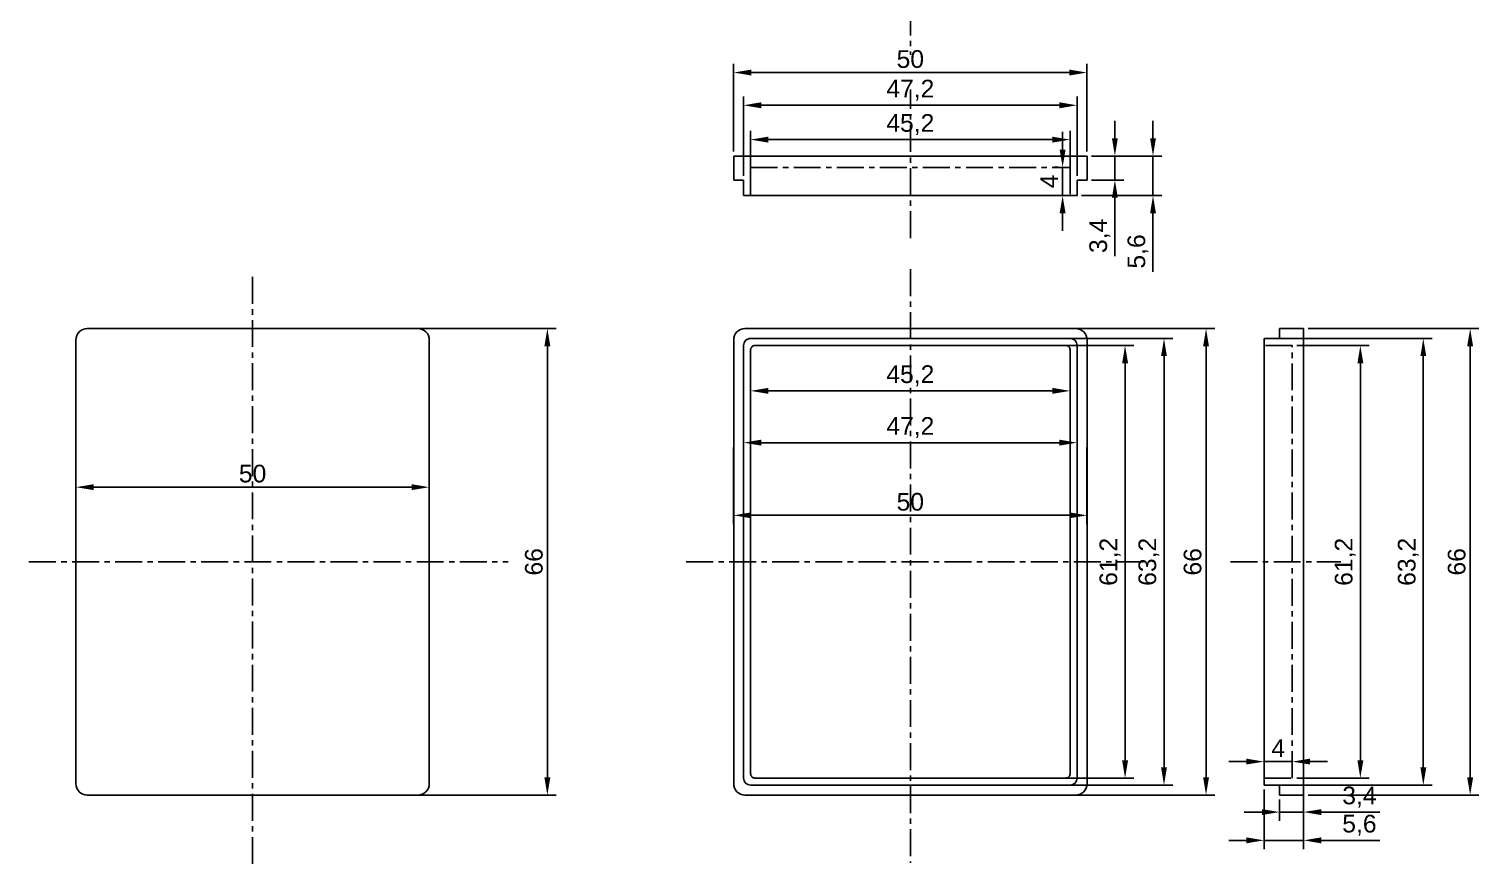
# Model space of a CAD drawing. Header units: millimetres. Extents: x 2312 to 2556, y 1575 to 1827.
# Drawn here: x 2312.1 to 2517.3, y 1574.5 to 1692.7 of the extents above; entities that cross this region are included whole.
import ezdxf

# ---------------------------------------------------------------- set-up
doc = ezdxf.new("R2010")
doc.units = ezdxf.units.MM
doc.linetypes.add('CENTER', pattern=[50.8, 31.75, -6.35, 6.35, -6.35])
doc.styles.get("Standard").update_dxf_attribs({"font": 'ARIAL.TTF'})
doc.dimstyles.new('ISO-25', dxfattribs={"dimtxt": 2.5, "dimasz": 2.5, "dimexe": 1.25, "dimexo": 0.625, "dimtad": 1, "dimtxsty": 'Standard', "dimcen": 2.5, "dimadec": 0, "dimazin": 0, "dimtfac": 1, "dimtmove": 0, "dimatfit": 3, "dimfxl": 1, "dimarcsym": 0})

# ---------------------------------------------------------------- blocks, each defined once
blk = doc.blocks.new('*D34')
at = {"color": 0, "lineweight": -2, "ltscale": 0.12, "transparency": 16777216}
for p, q in [((2414.24, 1669.72), (2414.24, 1678.27)), ((2416.74, 1677.02), (2456.94, 1677.02)), ((2459.44, 1669.72), (2459.44, 1678.27))]:
    blk.add_line(p, q, dxfattribs=at)
at = {"color": 0, "ltscale": 0.12, "transparency": 16777216}
for points in [[(2416.74, 1677.44), (2416.74, 1676.6), (2414.24, 1677.02)], [(2456.94, 1677.44), (2456.94, 1676.6), (2459.44, 1677.02)]]:
    blk.add_solid(points, dxfattribs=at)
at = {"layer": 'Defpoints', "color": 0, "ltscale": 0.12, "transparency": 16777216}
for p in [(2459.44, 1677.02), (2414.24, 1669.1), (2459.44, 1669.1)]:
    blk.add_point(p, dxfattribs=at)
at = {"color": 0, "ltscale": 0.12, "transparency": 16777216, "insert": (2436.84, 1679.15), "char_height": 2.5, "attachment_point": 5}
blk.add_mtext('45,2', dxfattribs=at)
blk = doc.blocks.new('*D35')
at = {"color": 0, "lineweight": -2, "ltscale": 0.12, "transparency": 16777216}
for p, q in [((2413.24, 1671.92), (2413.24, 1683.13)), ((2460.44, 1671.92), (2460.44, 1683.13)), ((2415.74, 1681.88), (2457.94, 1681.88))]:
    blk.add_line(p, q, dxfattribs=at)
at = {"color": 0, "ltscale": 0.12, "transparency": 16777216}
for points in [[(2415.74, 1682.3), (2415.74, 1681.46), (2413.24, 1681.88)], [(2457.94, 1682.3), (2457.94, 1681.46), (2460.44, 1681.88)]]:
    blk.add_solid(points, dxfattribs=at)
at = {"layer": 'Defpoints', "color": 0, "ltscale": 0.12, "transparency": 16777216}
for p in [(2460.44, 1681.88), (2413.24, 1671.3), (2460.44, 1671.3)]:
    blk.add_point(p, dxfattribs=at)
at = {"color": 0, "ltscale": 0.12, "transparency": 16777216, "insert": (2436.84, 1684.01), "char_height": 2.5, "attachment_point": 5}
blk.add_mtext('47,2', dxfattribs=at)
blk = doc.blocks.new('*D36')
at = {"color": 0, "lineweight": -2, "ltscale": 0.12, "transparency": 16777216}
for p, q in [((2411.84, 1675.32), (2411.84, 1687.76)), ((2461.84, 1675.32), (2461.84, 1687.76)), ((2414.34, 1686.51), (2459.34, 1686.51))]:
    blk.add_line(p, q, dxfattribs=at)
at = {"color": 0, "ltscale": 0.12, "transparency": 16777216}
for points in [[(2414.34, 1686.93), (2414.34, 1686.09), (2411.84, 1686.51)], [(2459.34, 1686.93), (2459.34, 1686.09), (2461.84, 1686.51)]]:
    blk.add_solid(points, dxfattribs=at)
at = {"layer": 'Defpoints', "color": 0, "ltscale": 0.12, "transparency": 16777216}
for p in [(2461.84, 1686.51), (2411.84, 1674.7), (2461.84, 1674.7)]:
    blk.add_point(p, dxfattribs=at)
at = {"color": 0, "ltscale": 0.12, "transparency": 16777216, "insert": (2436.84, 1688.41), "char_height": 2.5, "attachment_point": 5}
blk.add_mtext('50', dxfattribs=at)
blk = doc.blocks.new('*D37')
at = {"color": 0, "lineweight": -2, "ltscale": 0.12, "transparency": 16777216}
for p, q in [((2471.18, 1677.2), (2471.18, 1679.7)), ((2462.47, 1674.7), (2472.43, 1674.7)), ((2471.18, 1674.7), (2471.18, 1669.1)), ((2461.07, 1669.1), (2472.43, 1669.1)), ((2471.18, 1666.6), (2471.18, 1658.3))]:
    blk.add_line(p, q, dxfattribs=at)
at = {"color": 0, "ltscale": 0.12, "transparency": 16777216}
for points in [[(2470.77, 1677.2), (2471.6, 1677.2), (2471.18, 1674.7)], [(2470.77, 1666.6), (2471.6, 1666.6), (2471.18, 1669.1)]]:
    blk.add_solid(points, dxfattribs=at)
at = {"layer": 'Defpoints', "color": 0, "ltscale": 0.12, "transparency": 16777216}
for p in [(2461.84, 1674.7), (2460.44, 1669.1), (2471.18, 1669.1)]:
    blk.add_point(p, dxfattribs=at)
at = {"color": 0, "ltscale": 0.12, "transparency": 16777216, "insert": (2469.06, 1661.2), "char_height": 2.5, "attachment_point": 5, "rotation": 90}
blk.add_mtext('5,6', dxfattribs=at)
blk = doc.blocks.new('*D38')
at = {"color": 0, "lineweight": -2, "ltscale": 0.12, "transparency": 16777216}
for p, q in [((2465.79, 1677.2), (2465.79, 1679.7)), ((2462.47, 1674.7), (2467.04, 1674.7)), ((2465.79, 1674.7), (2465.79, 1671.3)), ((2462.47, 1671.3), (2467.04, 1671.3)), ((2465.79, 1668.8), (2465.79, 1660.51))]:
    blk.add_line(p, q, dxfattribs=at)
at = {"color": 0, "ltscale": 0.12, "transparency": 16777216}
for points in [[(2465.37, 1677.2), (2466.2, 1677.2), (2465.79, 1674.7)], [(2465.37, 1668.8), (2466.2, 1668.8), (2465.79, 1671.3)]]:
    blk.add_solid(points, dxfattribs=at)
at = {"layer": 'Defpoints', "color": 0, "ltscale": 0.12, "transparency": 16777216}
for p in [(2461.84, 1674.7), (2461.84, 1671.3), (2465.79, 1671.3)]:
    blk.add_point(p, dxfattribs=at)
at = {"color": 0, "ltscale": 0.12, "transparency": 16777216, "insert": (2463.66, 1663.4), "char_height": 2.5, "attachment_point": 5, "rotation": 90}
blk.add_mtext('3,4', dxfattribs=at)
blk = doc.blocks.new('*D41')
at = {"color": 0, "lineweight": -2, "ltscale": 0.12, "transparency": 16777216}
for p, q in [((2458.39, 1675.6), (2458.39, 1678.1)), ((2457.76, 1673.1), (2457.14, 1673.1)), ((2458.39, 1673.1), (2458.39, 1669.1)), ((2457.76, 1669.1), (2457.14, 1669.1)), ((2458.39, 1666.6), (2458.39, 1664.1))]:
    blk.add_line(p, q, dxfattribs=at)
at = {"color": 0, "ltscale": 0.12, "transparency": 16777216}
for points in [[(2457.97, 1675.6), (2458.81, 1675.6), (2458.39, 1673.1)], [(2457.97, 1666.6), (2458.81, 1666.6), (2458.39, 1669.1)]]:
    blk.add_solid(points, dxfattribs=at)
at = {"layer": 'Defpoints', "color": 0, "ltscale": 0.12, "transparency": 16777216}
for p in [(2458.39, 1673.1), (2458.39, 1669.1), (2458.39, 1669.1)]:
    blk.add_point(p, dxfattribs=at)
at = {"color": 0, "ltscale": 0.12, "transparency": 16777216, "insert": (2456.51, 1671.1), "char_height": 2.5, "attachment_point": 5, "rotation": 90}
blk.add_mtext('4', dxfattribs=at)
blk = doc.blocks.new('*D42')
at = {"color": 0, "lineweight": -2, "ltscale": 0.12, "transparency": 16777216}
for p, q in [((2414.24, 1646.66), (2414.24, 1640.22)), ((2459.44, 1646.66), (2459.44, 1640.22)), ((2416.74, 1641.47), (2456.94, 1641.47))]:
    blk.add_line(p, q, dxfattribs=at)
at = {"color": 0, "ltscale": 0.12, "transparency": 16777216}
for points in [[(2416.74, 1641.89), (2416.74, 1641.05), (2414.24, 1641.47)], [(2456.94, 1641.89), (2456.94, 1641.05), (2459.44, 1641.47)]]:
    blk.add_solid(points, dxfattribs=at)
at = {"layer": 'Defpoints', "color": 0, "ltscale": 0.12, "transparency": 16777216}
for p in [(2414.24, 1647.28), (2459.44, 1647.28), (2459.44, 1641.47)]:
    blk.add_point(p, dxfattribs=at)
at = {"color": 0, "ltscale": 0.12, "transparency": 16777216, "insert": (2436.84, 1643.6), "char_height": 2.5, "attachment_point": 5}
blk.add_mtext('45,2', dxfattribs=at)
blk = doc.blocks.new('*D44')
at = {"color": 0, "lineweight": -2, "ltscale": 0.12, "transparency": 16777216}
for p, q in [((2413.24, 1640.84), (2413.24, 1632.89)), ((2460.44, 1640.84), (2460.44, 1632.89)), ((2415.74, 1634.14), (2457.94, 1634.14))]:
    blk.add_line(p, q, dxfattribs=at)
at = {"color": 0, "ltscale": 0.12, "transparency": 16777216}
for points in [[(2415.74, 1634.56), (2415.74, 1633.73), (2413.24, 1634.14)], [(2457.94, 1634.56), (2457.94, 1633.73), (2460.44, 1634.14)]]:
    blk.add_solid(points, dxfattribs=at)
at = {"layer": 'Defpoints', "color": 0, "ltscale": 0.12, "transparency": 16777216}
for p in [(2413.24, 1641.47), (2460.44, 1641.47), (2460.44, 1634.14)]:
    blk.add_point(p, dxfattribs=at)
at = {"color": 0, "ltscale": 0.12, "transparency": 16777216, "insert": (2436.84, 1636.27), "char_height": 2.5, "attachment_point": 5}
blk.add_mtext('47,2', dxfattribs=at)
blk = doc.blocks.new('*D45')
at = {"color": 0, "lineweight": -2, "ltscale": 0.12, "transparency": 16777216}
for p, q in [((2411.84, 1633.52), (2411.84, 1622.61)), ((2461.84, 1633.52), (2461.84, 1622.61)), ((2414.34, 1623.86), (2459.34, 1623.86))]:
    blk.add_line(p, q, dxfattribs=at)
at = {"color": 0, "ltscale": 0.12, "transparency": 16777216}
for points in [[(2414.34, 1624.28), (2414.34, 1623.44), (2411.84, 1623.86)], [(2459.34, 1624.28), (2459.34, 1623.44), (2461.84, 1623.86)]]:
    blk.add_solid(points, dxfattribs=at)
at = {"layer": 'Defpoints', "color": 0, "ltscale": 0.12, "transparency": 16777216}
for p in [(2411.84, 1634.14), (2461.84, 1634.14), (2461.84, 1623.86)]:
    blk.add_point(p, dxfattribs=at)
at = {"color": 0, "ltscale": 0.12, "transparency": 16777216, "insert": (2436.84, 1625.76), "char_height": 2.5, "attachment_point": 5}
blk.add_mtext('50', dxfattribs=at)
blk = doc.blocks.new('*D46')
at = {"color": 0, "lineweight": -2, "ltscale": 0.12, "transparency": 16777216}
for p, q in [((2437.47, 1650.28), (2479.94, 1650.28)), ((2478.69, 1647.78), (2478.69, 1586.78)), ((2437.47, 1584.28), (2479.94, 1584.28))]:
    blk.add_line(p, q, dxfattribs=at)
at = {"color": 0, "ltscale": 0.12, "transparency": 16777216}
for points in [[(2478.27, 1647.78), (2479.1, 1647.78), (2478.69, 1650.28)], [(2478.27, 1586.78), (2479.1, 1586.78), (2478.69, 1584.28)]]:
    blk.add_solid(points, dxfattribs=at)
at = {"layer": 'Defpoints', "color": 0, "ltscale": 0.12, "transparency": 16777216}
for p in [(2436.84, 1650.28), (2436.84, 1584.28), (2478.69, 1584.28)]:
    blk.add_point(p, dxfattribs=at)
at = {"color": 0, "ltscale": 0.12, "transparency": 16777216, "insert": (2476.79, 1617.28), "char_height": 2.5, "attachment_point": 5, "rotation": 90}
blk.add_mtext('66', dxfattribs=at)
blk = doc.blocks.new('*D47')
at = {"color": 0, "lineweight": -2, "ltscale": 0.12, "transparency": 16777216}
for p, q in [((2437.47, 1648.88), (2473.99, 1648.88)), ((2472.74, 1646.38), (2472.74, 1588.18)), ((2437.47, 1585.68), (2473.99, 1585.68))]:
    blk.add_line(p, q, dxfattribs=at)
at = {"color": 0, "ltscale": 0.12, "transparency": 16777216}
for points in [[(2472.32, 1646.38), (2473.15, 1646.38), (2472.74, 1648.88)], [(2472.32, 1588.18), (2473.15, 1588.18), (2472.74, 1585.68)]]:
    blk.add_solid(points, dxfattribs=at)
at = {"layer": 'Defpoints', "color": 0, "ltscale": 0.12, "transparency": 16777216}
for p in [(2436.84, 1648.88), (2436.84, 1585.68), (2472.74, 1585.68)]:
    blk.add_point(p, dxfattribs=at)
at = {"color": 0, "ltscale": 0.12, "transparency": 16777216, "insert": (2470.61, 1617.28), "char_height": 2.5, "attachment_point": 5, "rotation": 90}
blk.add_mtext('63,2', dxfattribs=at)
blk = doc.blocks.new('*D48')
at = {"color": 0, "lineweight": -2, "ltscale": 0.12, "transparency": 16777216}
for p, q in [((2437.47, 1647.88), (2468.48, 1647.88)), ((2467.23, 1645.38), (2467.23, 1589.18)), ((2437.47, 1586.68), (2468.48, 1586.68))]:
    blk.add_line(p, q, dxfattribs=at)
at = {"color": 0, "ltscale": 0.12, "transparency": 16777216}
for points in [[(2466.81, 1645.38), (2467.65, 1645.38), (2467.23, 1647.88)], [(2466.81, 1589.18), (2467.65, 1589.18), (2467.23, 1586.68)]]:
    blk.add_solid(points, dxfattribs=at)
at = {"layer": 'Defpoints', "color": 0, "ltscale": 0.12, "transparency": 16777216}
for p in [(2436.84, 1647.88), (2436.84, 1586.68), (2467.23, 1586.68)]:
    blk.add_point(p, dxfattribs=at)
at = {"color": 0, "ltscale": 0.12, "transparency": 16777216, "insert": (2465.1, 1617.28), "char_height": 2.5, "attachment_point": 5, "rotation": 90}
blk.add_mtext('61,2', dxfattribs=at)
blk = doc.blocks.new('*D49')
at = {"color": 0, "lineweight": -2, "ltscale": 0.12, "transparency": 16777216}
for p, q in [((2493.12, 1650.28), (2517.31, 1650.28)), ((2516.06, 1647.78), (2516.06, 1586.78)), ((2493.12, 1584.28), (2517.31, 1584.28))]:
    blk.add_line(p, q, dxfattribs=at)
at = {"color": 0, "ltscale": 0.12, "transparency": 16777216}
for points in [[(2515.64, 1647.78), (2516.48, 1647.78), (2516.06, 1650.28)], [(2515.64, 1586.78), (2516.48, 1586.78), (2516.06, 1584.28)]]:
    blk.add_solid(points, dxfattribs=at)
at = {"layer": 'Defpoints', "color": 0, "ltscale": 0.12, "transparency": 16777216}
for p in [(2492.49, 1650.28), (2492.49, 1584.28), (2516.06, 1584.28)]:
    blk.add_point(p, dxfattribs=at)
at = {"color": 0, "ltscale": 0.12, "transparency": 16777216, "insert": (2514.16, 1617.28), "char_height": 2.5, "attachment_point": 5, "rotation": 90}
blk.add_mtext('66', dxfattribs=at)
blk = doc.blocks.new('*D50')
at = {"color": 0, "lineweight": -2, "ltscale": 0.12, "transparency": 16777216}
for p, q in [((2491.52, 1647.88), (2501.77, 1647.88)), ((2500.52, 1645.38), (2500.52, 1589.18)), ((2491.52, 1586.68), (2501.77, 1586.68))]:
    blk.add_line(p, q, dxfattribs=at)
at = {"color": 0, "ltscale": 0.12, "transparency": 16777216}
for points in [[(2500.11, 1645.38), (2500.94, 1645.38), (2500.52, 1647.88)], [(2500.11, 1589.18), (2500.94, 1589.18), (2500.52, 1586.68)]]:
    blk.add_solid(points, dxfattribs=at)
at = {"layer": 'Defpoints', "color": 0, "ltscale": 0.12, "transparency": 16777216}
for p in [(2490.89, 1647.88), (2490.89, 1586.68), (2500.52, 1586.68)]:
    blk.add_point(p, dxfattribs=at)
at = {"color": 0, "ltscale": 0.12, "transparency": 16777216, "insert": (2498.39, 1617.28), "char_height": 2.5, "attachment_point": 5, "rotation": 90}
blk.add_mtext('61,2', dxfattribs=at)
blk = doc.blocks.new('*D51')
at = {"color": 0, "lineweight": -2, "ltscale": 0.12, "transparency": 16777216}
for p, q in [((2487.52, 1648.88), (2510.68, 1648.88)), ((2509.43, 1646.38), (2509.43, 1588.18)), ((2487.52, 1585.68), (2510.68, 1585.68))]:
    blk.add_line(p, q, dxfattribs=at)
at = {"color": 0, "ltscale": 0.12, "transparency": 16777216}
for points in [[(2509.02, 1646.38), (2509.85, 1646.38), (2509.43, 1648.88)], [(2509.02, 1588.18), (2509.85, 1588.18), (2509.43, 1585.68)]]:
    blk.add_solid(points, dxfattribs=at)
at = {"layer": 'Defpoints', "color": 0, "ltscale": 0.12, "transparency": 16777216}
for p in [(2486.89, 1648.88), (2486.89, 1585.68), (2509.43, 1585.68)]:
    blk.add_point(p, dxfattribs=at)
at = {"color": 0, "ltscale": 0.12, "transparency": 16777216, "insert": (2507.31, 1617.28), "char_height": 2.5, "attachment_point": 5, "rotation": 90}
blk.add_mtext('63,2', dxfattribs=at)
blk = doc.blocks.new('*D52')
at = {"color": 0, "lineweight": -2, "ltscale": 0.12, "transparency": 16777216}
for p, q in [((2486.89, 1585.06), (2486.89, 1576.62)), ((2492.49, 1585.06), (2492.49, 1576.62)), ((2484.39, 1577.87), (2481.89, 1577.87)), ((2486.89, 1577.87), (2492.49, 1577.87)), ((2494.99, 1577.87), (2503.29, 1577.87))]:
    blk.add_line(p, q, dxfattribs=at)
at = {"color": 0, "ltscale": 0.12, "transparency": 16777216}
for points in [[(2484.39, 1578.29), (2484.39, 1577.45), (2486.89, 1577.87)], [(2494.99, 1578.29), (2494.99, 1577.45), (2492.49, 1577.87)]]:
    blk.add_solid(points, dxfattribs=at)
at = {"layer": 'Defpoints', "color": 0, "ltscale": 0.12, "transparency": 16777216}
for p in [(2486.89, 1585.68), (2492.49, 1585.68), (2492.49, 1577.87)]:
    blk.add_point(p, dxfattribs=at)
at = {"color": 0, "ltscale": 0.12, "transparency": 16777216, "insert": (2500.39, 1580), "char_height": 2.5, "attachment_point": 5}
blk.add_mtext('5,6', dxfattribs=at)
blk = doc.blocks.new('*D53')
at = {"color": 0, "lineweight": -2, "ltscale": 0.12, "transparency": 16777216}
for p, q in [((2489.09, 1583.66), (2489.09, 1580.62)), ((2492.49, 1583.66), (2492.49, 1580.62)), ((2486.59, 1581.87), (2484.09, 1581.87)), ((2489.09, 1581.87), (2492.49, 1581.87)), ((2494.99, 1581.87), (2503.28, 1581.87))]:
    blk.add_line(p, q, dxfattribs=at)
at = {"color": 0, "ltscale": 0.12, "transparency": 16777216}
for points in [[(2486.59, 1582.28), (2486.59, 1581.45), (2489.09, 1581.87)], [(2494.99, 1582.28), (2494.99, 1581.45), (2492.49, 1581.87)]]:
    blk.add_solid(points, dxfattribs=at)
at = {"layer": 'Defpoints', "color": 0, "ltscale": 0.12, "transparency": 16777216}
for p in [(2489.09, 1584.28), (2492.49, 1584.28), (2492.49, 1581.87)]:
    blk.add_point(p, dxfattribs=at)
at = {"color": 0, "ltscale": 0.12, "transparency": 16777216, "insert": (2500.39, 1583.99), "char_height": 2.5, "attachment_point": 5}
blk.add_mtext('3,4', dxfattribs=at)
blk = doc.blocks.new('*D54')
at = {"color": 0, "lineweight": -2, "ltscale": 0.12, "transparency": 16777216}
for p, q in [((2486.89, 1587.31), (2486.89, 1590.26)), ((2490.89, 1587.31), (2490.89, 1590.26)), ((2484.39, 1589.01), (2481.89, 1589.01)), ((2490.89, 1589.01), (2486.89, 1589.01)), ((2493.39, 1589.01), (2495.89, 1589.01))]:
    blk.add_line(p, q, dxfattribs=at)
at = {"color": 0, "ltscale": 0.12, "transparency": 16777216}
for points in [[(2484.39, 1589.43), (2484.39, 1588.6), (2486.89, 1589.01)], [(2493.39, 1589.43), (2493.39, 1588.6), (2490.89, 1589.01)]]:
    blk.add_solid(points, dxfattribs=at)
at = {"layer": 'Defpoints', "color": 0, "ltscale": 0.12, "transparency": 16777216}
for p in [(2486.89, 1589.01), (2486.89, 1586.68), (2490.89, 1586.68)]:
    blk.add_point(p, dxfattribs=at)
at = {"color": 0, "ltscale": 0.12, "transparency": 16777216, "insert": (2488.89, 1590.89), "char_height": 2.5, "attachment_point": 5}
blk.add_mtext('4', dxfattribs=at)
blk = doc.blocks.new('*D55')
at = {"color": 0, "lineweight": -2, "ltscale": 0.12, "transparency": 16777216}
for p, q in [((2318.77, 1617.91), (2318.77, 1629.09)), ((2321.27, 1627.84), (2366.27, 1627.84)), ((2368.77, 1617.91), (2368.77, 1629.09))]:
    blk.add_line(p, q, dxfattribs=at)
at = {"color": 0, "ltscale": 0.12, "transparency": 16777216}
for points in [[(2321.27, 1628.26), (2321.27, 1627.43), (2318.77, 1627.84)], [(2366.27, 1628.26), (2366.27, 1627.43), (2368.77, 1627.84)]]:
    blk.add_solid(points, dxfattribs=at)
at = {"layer": 'Defpoints', "color": 0, "ltscale": 0.12, "transparency": 16777216}
for p in [(2368.77, 1627.84), (2318.77, 1617.28), (2368.77, 1617.28)]:
    blk.add_point(p, dxfattribs=at)
at = {"color": 0, "ltscale": 0.12, "transparency": 16777216, "insert": (2343.77, 1629.75), "char_height": 2.5, "attachment_point": 5}
blk.add_mtext('50', dxfattribs=at)
blk = doc.blocks.new('*D56')
at = {"color": 0, "lineweight": -2, "ltscale": 0.12, "transparency": 16777216}
for p, q in [((2344.4, 1650.28), (2386.73, 1650.28)), ((2385.48, 1647.78), (2385.48, 1586.78)), ((2344.4, 1584.28), (2386.73, 1584.28))]:
    blk.add_line(p, q, dxfattribs=at)
at = {"color": 0, "ltscale": 0.12, "transparency": 16777216}
for points in [[(2385.06, 1647.78), (2385.9, 1647.78), (2385.48, 1650.28)], [(2385.06, 1586.78), (2385.9, 1586.78), (2385.48, 1584.28)]]:
    blk.add_solid(points, dxfattribs=at)
at = {"layer": 'Defpoints', "color": 0, "ltscale": 0.12, "transparency": 16777216}
for p in [(2343.77, 1650.28), (2343.77, 1584.28), (2385.48, 1584.28)]:
    blk.add_point(p, dxfattribs=at)
at = {"color": 0, "ltscale": 0.12, "transparency": 16777216, "insert": (2383.58, 1617.28), "char_height": 2.5, "attachment_point": 5, "rotation": 90}
blk.add_mtext('66', dxfattribs=at)

msp = doc.modelspace()

# ---------------------------------------------------------------- linework, layer by layer
at = {"color": 1, "linetype": 'CENTER', "ltscale": 0.12}
for p, q in [((2436.845, 1768.732), (2436.845, 1689.001)), ((2436.845, 1663.082), (2436.845, 1684.109)), ((2436.845, 1658.684), (2436.845, 1574.665)), ((2343.771, 1657.584), (2343.771, 1574.522)), ((2312.13, 1617.284), (2379.946, 1617.284)), ((2405.114, 1617.284), (2469.796, 1617.284)), ((2482.164, 1617.284), (2497.748, 1617.284))]:
    msp.add_line(p, q, dxfattribs=at)
at = {"color": 0, "ltscale": 0.12}
for p, q in [((2436.845, 1674.699), (2411.845, 1674.699)), ((2411.845, 1671.299), (2411.845, 1674.699)), ((2436.845, 1674.699), (2461.845, 1674.699)), ((2461.845, 1674.699), (2461.845, 1671.299)), ((2413.245, 1671.299), (2411.845, 1671.299)), ((2413.245, 1669.099), (2413.245, 1671.299)), ((2461.845, 1671.299), (2460.445, 1671.299)), ((2460.445, 1669.099), (2460.445, 1671.299)), ((2436.845, 1669.099), (2413.245, 1669.099)), ((2436.845, 1669.099), (2460.445, 1669.099)), ((2492.493, 1650.284), (2489.093, 1650.284)), ((2489.093, 1650.284), (2489.093, 1648.884)), ((2492.493, 1617.284), (2492.493, 1650.284)), ((2486.893, 1647.884), (2486.893, 1648.884)), ((2489.093, 1648.884), (2486.893, 1648.884)), ((2486.893, 1617.284), (2486.893, 1647.884)), ((2486.893, 1617.284), (2486.893, 1585.684)), ((2492.493, 1617.284), (2492.493, 1584.284)), ((2489.093, 1585.684), (2486.893, 1585.684)), ((2489.093, 1584.284), (2489.093, 1585.684)), ((2492.493, 1584.284), (2489.093, 1584.284))]:
    msp.add_line(p, q, dxfattribs=at)
at = {"color": 0, "linetype": 'CENTER', "ltscale": 0.12}
for p, q in [((2414.245, 1669.099), (2414.245, 1673.099)), ((2414.245, 1673.099), (2459.445, 1673.099)), ((2459.445, 1673.099), (2459.445, 1669.099)), ((2490.893, 1647.884), (2486.893, 1647.884)), ((2490.893, 1586.684), (2490.893, 1647.884)), ((2486.893, 1586.684), (2490.893, 1586.684))]:
    msp.add_line(p, q, dxfattribs=at)
at = {"color": 0, "ltscale": 0.12}
for points in [[(2320.371, 1584.284), (2367.171, 1584.284, 0.4142136), (2368.771, 1585.884), (2368.771, 1648.684, 0.4142136), (2367.171, 1650.284), (2320.371, 1650.284, 0.4142136), (2318.771, 1648.684), (2318.771, 1585.884, 0.4142136)], [(2413.445, 1584.284), (2460.245, 1584.284, 0.4142136), (2461.845, 1585.884), (2461.845, 1648.684, 0.4142136), (2460.245, 1650.284), (2413.445, 1650.284, 0.4142136), (2411.845, 1648.684), (2411.845, 1585.884, 0.4142136)], [(2414.245, 1585.684), (2459.445, 1585.684, 0.4142136), (2460.445, 1586.684), (2460.445, 1647.884, 0.4142136), (2459.445, 1648.884), (2414.245, 1648.884, 0.4142136), (2413.245, 1647.884), (2413.245, 1586.684, 0.4142136)], [(2414.845, 1586.684), (2458.845, 1586.684, 0.4142136), (2459.445, 1587.284), (2459.445, 1647.284, 0.4142136), (2458.845, 1647.884), (2414.845, 1647.884, 0.4142136), (2414.245, 1647.284), (2414.245, 1587.284, 0.4142136)]]:
    msp.add_lwpolyline(points, format="xyb", close=True, dxfattribs=at)

# ---------------------------------------------------------------- dimensions: what is measured, and where the dimension line sits
at = {"color": 3, "ltscale": 0.12}
for base, p1, p2, picture, middle in [((2461.845, 1686.511), (2411.845, 1674.699), (2461.845, 1674.699), '*D36', (2436.845, 1688.413)), ((2460.445, 1681.881), (2413.245, 1671.299), (2460.445, 1671.299), '*D35', (2436.845, 1684.008)), ((2459.445, 1677.019), (2414.245, 1669.099), (2459.445, 1669.099), '*D34', (2436.845, 1679.147)), ((2459.445, 1641.469), (2414.245, 1647.284), (2459.445, 1647.284), '*D42', (2436.845, 1643.597)), ((2460.445, 1634.143), (2413.245, 1641.469), (2460.445, 1641.469), '*D44', (2436.845, 1636.271)), ((2461.845, 1623.859), (2411.845, 1634.143), (2461.845, 1634.143), '*D45', (2436.845, 1625.76)), ((2368.771, 1627.844), (2318.771, 1617.284), (2368.771, 1617.284), '*D55', (2343.771, 1629.746)), ((2486.893, 1589.013), (2490.893, 1586.684), (2486.893, 1586.684), '*D54', (2488.893, 1590.888)), ((2492.493, 1577.869), (2486.893, 1585.684), (2492.493, 1585.684), '*D52', (2500.393, 1579.997)), ((2492.493, 1581.865), (2489.093, 1584.284), (2492.493, 1584.284), '*D53', (2500.388, 1583.993))]:
    dim = msp.add_linear_dim(base=base, p1=p1, p2=p2, dimstyle='ISO-25', dxfattribs=at)
    dim.commit()
    dim.dimension.update_dxf_attribs({"geometry": picture, "text_midpoint": middle})
for base, p1, p2, picture, middle in [((2471.184, 1669.099), (2461.845, 1674.699), (2460.445, 1669.099), '*D37', (2469.057, 1661.199)), ((2465.788, 1671.299), (2461.845, 1674.699), (2461.845, 1671.299), '*D38', (2463.661, 1663.404)), ((2458.389, 1669.099), (2458.389, 1673.099), (2458.389, 1669.099), '*D41', (2456.514, 1671.099)), ((2385.481, 1584.284), (2343.771, 1650.284), (2343.771, 1584.284), '*D56', (2383.58, 1617.284)), ((2478.688, 1584.284), (2436.845, 1650.284), (2436.845, 1584.284), '*D46', (2476.787, 1617.284)), ((2516.061, 1584.284), (2492.493, 1650.284), (2492.493, 1584.284), '*D49', (2514.16, 1617.284)), ((2472.737, 1585.684), (2436.845, 1648.884), (2436.845, 1585.684), '*D47', (2470.61, 1617.284)), ((2467.229, 1586.684), (2436.845, 1647.884), (2436.845, 1586.684), '*D48', (2465.102, 1617.284)), ((2509.433, 1585.684), (2486.893, 1648.884), (2486.893, 1585.684), '*D51', (2507.305, 1617.284)), ((2500.522, 1586.684), (2490.893, 1647.884), (2490.893, 1586.684), '*D50', (2498.395, 1617.284))]:
    dim = msp.add_linear_dim(base=base, p1=p1, p2=p2, angle=90, dimstyle='ISO-25', dxfattribs=at)
    dim.commit()
    dim.dimension.update_dxf_attribs({"geometry": picture, "text_midpoint": middle})

doc.saveas('drawing.dxf')
